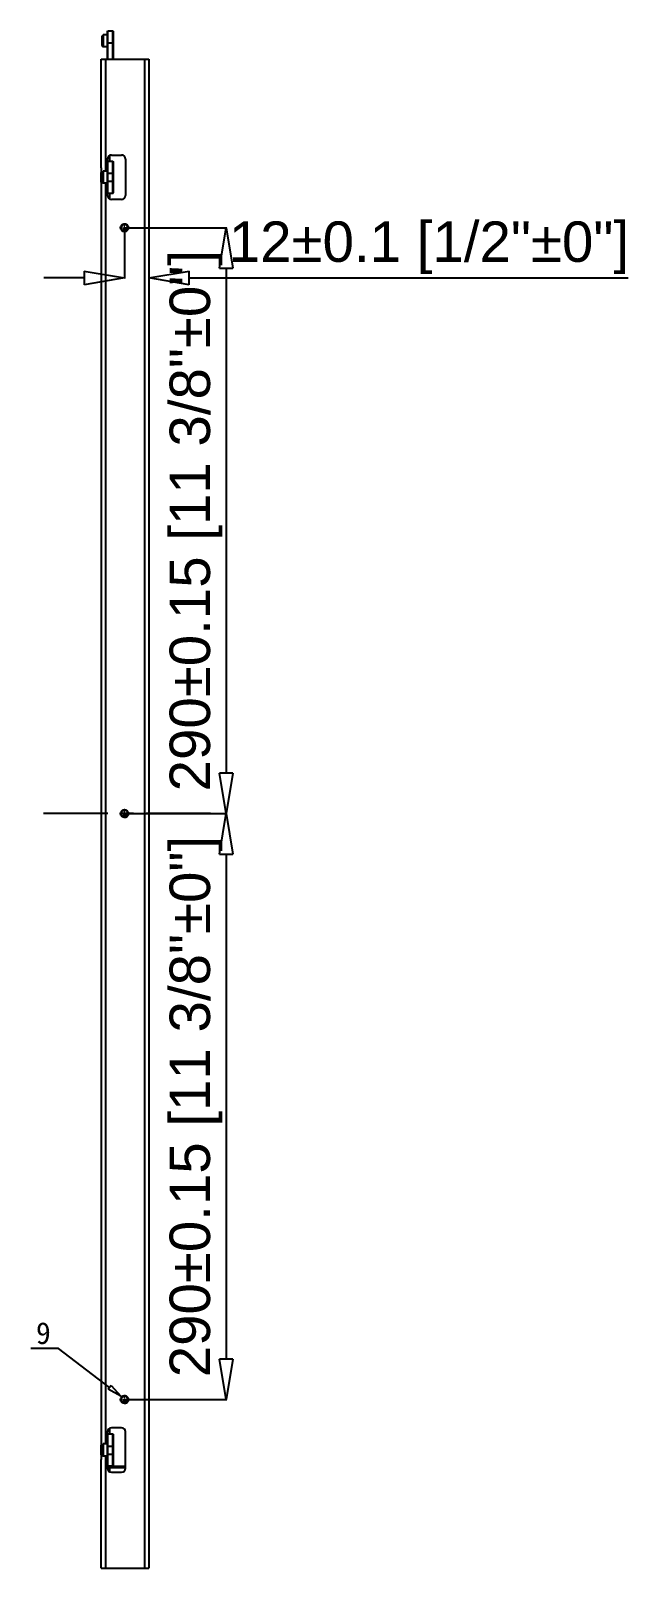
# Model space of a CAD drawing. Header units: millimetres. Extents: x -3132 to 28633, y 682 to 5849.
# Drawn here: x 15056 to 15351, y 1265 to 2026 of the extents above; entities that cross this region are included whole.
import ezdxf
from ezdxf import colors
from ezdxf.entities.mleader import LeaderData, LeaderLine
from ezdxf.math import Vec2, Vec3

# ---------------------------------------------------------------- set-up
doc = ezdxf.new("R2010")
doc.units = ezdxf.units.MM
doc.linetypes.add('CENTER', pattern=[50.79999999999998, 31.75, -6.349999999999998, 6.349999999999998, -6.349999999999998])
doc.layers.add('screw', color=33, linetype='Continuous', lineweight=13)
doc.layers.add('标准', color=3, linetype='Continuous')
doc.styles.get("Standard").update_dxf_attribs({"font": 'arial.ttf'})
doc.styles.add('TXT', font='romans.shx', dxfattribs={"bigfont": 'gbcbig.shx'})
doc.dimstyles.new('ISO_25-10', dxfattribs={"dimtxt": 20, "dimasz": 20, "dimexe": 0.3, "dimexo": 0.3, "dimgap": 2, "dimtad": 1, "dimrnd": 0.0001, "dimdsep": 46, "dimtxsty": 'Standard', "dimblk": 'CLOSEDBLANK', "dimcen": 0.1, "dimclrd": 256, "dimclre": 256, "dimclrt": 256, "dimadec": 0, "dimazin": 2, "dimtm": 1e-09, "dimtfac": 1, "dimtofl": 0, "dimtmove": 0, "dimatfit": 3, "dimldrblk": 'CLOSEDBLANK', "dimfxl": 1, "dimtolj": 1, "dimarcsym": 0})

# ---------------------------------------------------------------- blocks, each defined once
blk = doc.blocks.new('_ClosedBlank')
at = {"color": 0, "linetype": 'ByBlock', "lineweight": -2}
for p, q in [((-1, 0.1666666666666667), (0, 0)), ((-1, 0.1666666666666667), (-1, -0.1666666666666667)), ((0, 0), (-1, -0.1666666666666667))]:
    blk.add_line(p, q, dxfattribs=at)
blk = doc.blocks.new('*D272')
at = {"layer": 'Defpoints', "color": 0, "transparency": 16777216}
for p in [(15101.92100385487, 1928.245646647731), (15101.92100385487, 1638.245646647731), (15152.18902009449, 1638.245646647731)]:
    blk.add_point(p, dxfattribs=at)
at = {"layer": '标准', "lineweight": -2, "transparency": 16777216}
for p, q in [((15102.22100385487, 1928.245646647731), (15152.48902009449, 1928.245646647731)), ((15152.18902009449, 1908.245646647731), (15152.18902009449, 1658.245646647731)), ((15102.22100385487, 1638.245646647731), (15152.48902009449, 1638.245646647731))]:
    blk.add_line(p, q, dxfattribs=at)
at = {"layer": '标准', "lineweight": -2, "transparency": 16777216, "xscale": 20, "yscale": 20, "zscale": 20}
for p, rotation in [((15152.18902009449, 1928.245646647731), 90), ((15152.18902009449, 1638.245646647731), 270)]:
    blk.add_blockref('_ClosedBlank', p, dxfattribs=dict(at, rotation=rotation))
at = {"layer": '标准', "transparency": 16777216, "insert": (15137.24222609722, 1783.245646647733), "char_height": 20, "attachment_point": 5, "rotation": 90}
blk.add_mtext('\\A1;290±0.15 [11 3/8"±0"]', dxfattribs=at)
blk = doc.blocks.new('screw_m4_l')
at = {"layer": 'screw', "color": 1, "linetype": 'CENTER', "ltscale": 0.008796536796536795}
for p, q in [((-2.200000000000045, 0), (2.200000000000045, 0)), ((0, -2.199999999999818), (0, 2.199999999999818))]:
    blk.add_line(p, q, dxfattribs=at)
at = {"layer": 'screw', "color": 33}
blk.add_circle((0, 0), 1.65, dxfattribs=at)
at = {"layer": 'screw', "color": 2, "linetype": 'CENTER'}
blk.add_arc((0, 0), 2, 270, 180, dxfattribs=at)
at = {"layer": 'screw', "color": 6, "style": 'TXT'}
blk.add_text('M4', height=0.8, dxfattribs=at).set_placement((-0.67999999999995, -1))
blk = doc.blocks.new('*D276')
at = {"layer": 'Defpoints', "color": 0, "transparency": 16777216}
for p in [(15101.92100385487, 1928.245646647731), (15113.92100385487, 1928.245646647731), (15113.92100385487, 1903.399558643332)]:
    blk.add_point(p, dxfattribs=at)
at = {"layer": '标准', "lineweight": -2, "transparency": 16777216}
for p, q in [((15101.92100385487, 1927.945646647731), (15101.92100385487, 1903.099558643332)), ((15113.92100385487, 1927.945646647731), (15113.92100385487, 1903.099558643332)), ((15081.92100385487, 1903.399558643332), (15061.92100385487, 1903.399558643332)), ((15133.92100385487, 1903.399558643332), (15351.15429171299, 1903.399558643332))]:
    blk.add_line(p, q, dxfattribs=at)
at = {"layer": '标准', "lineweight": -2, "transparency": 16777216, "xscale": 20, "yscale": 20, "zscale": 20}
blk.add_blockref('_ClosedBlank', (15101.92100385487, 1903.399558643332), dxfattribs=at)
at = {"layer": '标准', "lineweight": -2, "transparency": 16777216, "xscale": 20, "yscale": 20, "zscale": 20, "rotation": 180}
blk.add_blockref('_ClosedBlank', (15113.92100385487, 1903.399558643332), dxfattribs=at)
at = {"layer": '标准', "transparency": 16777216, "insert": (15252.53764778393, 1918.346352640604), "char_height": 20, "attachment_point": 5}
blk.add_mtext('\\A1;12±0.1 [1/2"±0"]', dxfattribs=at)
blk = doc.blocks.new('*D285')
at = {"layer": 'Defpoints', "color": 0, "transparency": 16777216}
for p in [(15101.92100385487, 1638.245646647731), (15101.92100385487, 1348.245646647731), (15152.18902009449, 1348.245646647731)]:
    blk.add_point(p, dxfattribs=at)
at = {"layer": '标准', "lineweight": -2, "transparency": 16777216}
for p, q in [((15102.22100385487, 1638.245646647731), (15152.48902009449, 1638.245646647731)), ((15152.18902009449, 1618.245646647731), (15152.18902009449, 1368.245646647731)), ((15102.22100385487, 1348.245646647731), (15152.48902009449, 1348.245646647731))]:
    blk.add_line(p, q, dxfattribs=at)
at = {"layer": '标准', "lineweight": -2, "transparency": 16777216, "xscale": 20, "yscale": 20, "zscale": 20}
for p, rotation in [((15152.18902009449, 1638.245646647731), 90), ((15152.18902009449, 1348.245646647731), 270)]:
    blk.add_blockref('_ClosedBlank', p, dxfattribs=dict(at, rotation=rotation))
at = {"layer": '标准', "transparency": 16777216, "insert": (15137.24222609722, 1493.245646647733), "char_height": 20, "attachment_point": 5, "rotation": 90}
blk.add_mtext('\\A1;290±0.15 [11 3/8"±0"]', dxfattribs=at)

msp = doc.modelspace()

# ---------------------------------------------------------------- linework, layer by layer
at = {"color": 7, "linetype": 'Continuous'}
for p, q in [((15093.42100385487, 2025.445646647728), (15093.72100385487, 2025.745646647731)), ((15093.42100385487, 2011.745646647731), (15093.42100385487, 2025.445646647728)), ((15093.72100385487, 2011.745646647731), (15093.72100385487, 2025.745646647731)), ((15093.72100385487, 2025.745646647731), (15096.12100385487, 2025.745646647731)), ((15096.12100385487, 2011.745646647731), (15096.12100385487, 2025.745646647731)), ((15096.12100385487, 2025.745646647731), (15096.42100385487, 2025.445646647728)), ((15096.42100385487, 2011.745646647731), (15096.42100385487, 2025.445646647728)), ((15090.62100385487, 2022.945646647728), (15091.42100385487, 2023.745646647731)), ((15090.62100385487, 2022.945646647728), (15090.62100385487, 2018.545646647726)), ((15090.62100385487, 2018.545646647726), (15091.42100385487, 2017.745646647731)), ((15091.42100385487, 2023.745646647731), (15091.42100385487, 2017.745646647731)), ((15093.42100385487, 2023.745646647731), (15091.42100385487, 2023.745646647731)), ((15093.42100385487, 2017.745646647731), (15091.42100385487, 2017.745646647731)), ((15093.42100385487, 2019.745646636729), (15096.42100385487, 2019.745646633732)), ((15090.42100385487, 1957.859199473729), (15090.42100385487, 2011.745646647731)), ((15090.42100385487, 2011.745646647731), (15113.92100385487, 2011.745646647731)), ((15092.42100385487, 2011.745646647731), (15092.42100385487, 1956.245646647731)), ((15111.92100385487, 1264.745646647731), (15111.92100385487, 2011.745646647731)), ((15113.92100385487, 2011.745646647731), (15113.92100385487, 1264.745646647731)), ((15094.42100385487, 1963.937552471725), (15094.42100385487, 1961.245646647731)), ((15095.42100385487, 1964.245646647731), (15100.42100385487, 1964.245646647731)), ((15090.62100385487, 1955.445646647728), (15091.42100385487, 1956.245646647731)), ((15091.42100385487, 1956.245646647731), (15091.42100385487, 1950.245646647731)), ((15093.42100385487, 1956.245646647731), (15091.42100385487, 1956.245646647731)), ((15093.42100385487, 1944.245646647731), (15093.42100385487, 1962.245646647731)), ((15093.42100385487, 1960.945646647728), (15093.72100385487, 1961.245646647731)), ((15093.72100385487, 1945.245646647731), (15093.72100385487, 1961.245646647731)), ((15093.72100385487, 1961.245646647731), (15096.12100385487, 1961.245646647731)), ((15096.12100385487, 1945.245646647731), (15096.12100385487, 1961.245646647731)), ((15096.12100385487, 1961.245646647731), (15096.42100385487, 1960.945646647728)), ((15096.42100385487, 1945.545646647726), (15096.42100385487, 1960.945646647728)), ((15102.42100385487, 1962.245646647731), (15102.42100385487, 1944.245646647731)), ((15090.42100385487, 1950.859199473729), (15090.42100385487, 1955.632093756729)), ((15090.42100385487, 1948.632093822729), (15090.42100385487, 1327.859199521728)), ((15090.62100385487, 1955.445646647728), (15090.62100385487, 1951.045646647726)), ((15090.62100385487, 1951.045646647726), (15091.42100385487, 1950.245646647731)), ((15093.42100385487, 1950.245646647731), (15091.42100385487, 1950.245646647731)), ((15092.42100385487, 1950.245646647731), (15092.42100385487, 1326.245646647731)), ((15093.42100385487, 1955.245646636729), (15096.42100385487, 1955.245646633732)), ((15093.42100385487, 1951.245646659729), (15096.42100385487, 1951.245646659729)), ((15093.42100385487, 1945.545646647726), (15093.72100385487, 1945.245646647731)), ((15096.12100385487, 1945.245646647731), (15093.72100385487, 1945.245646647731)), ((15094.42100385487, 1945.245646647731), (15094.42100385487, 1942.553740824733)), ((15100.42100385487, 1942.245646647731), (15095.42100385487, 1942.245646647731)), ((15096.12100385487, 1945.245646647731), (15096.42100385487, 1945.545646647726)), ((15093.42100385487, 1314.245646647731), (15093.42100385487, 1332.245646647731)), ((15094.42100385487, 1333.937552471725), (15094.42100385487, 1331.245646647731)), ((15100.42100385487, 1334.245646647731), (15095.42100385487, 1334.245646647731)), ((15102.42100385487, 1314.245646647731), (15102.42100385487, 1332.245646647731)), ((15090.42100385487, 1320.859199521728), (15090.42100385487, 1325.632093814726)), ((15090.62100385487, 1325.445646647728), (15091.42100385487, 1326.245646647731)), ((15090.62100385487, 1325.445646647728), (15090.62100385487, 1321.045646647726)), ((15093.42100385487, 1326.245646647731), (15091.42100385487, 1326.245646647731)), ((15091.42100385487, 1326.245646647731), (15091.42100385487, 1320.245646647731)), ((15093.42100385487, 1330.945646647728), (15093.72100385487, 1331.245646647731)), ((15093.42100385487, 1325.245646636729), (15096.42100385487, 1325.245646633732)), ((15093.72100385487, 1331.245646647731), (15096.12100385487, 1331.245646647731)), ((15093.72100385487, 1315.245646647731), (15093.72100385487, 1331.245646647731)), ((15096.12100385487, 1331.245646647731), (15096.42100385487, 1330.945646647728)), ((15096.12100385487, 1315.245646647731), (15096.12100385487, 1331.245646647731)), ((15096.42100385487, 1315.545646647726), (15096.42100385487, 1330.945646647728)), ((15090.42100385487, 1264.745646647731), (15090.42100385487, 1318.632093814726)), ((15090.62100385487, 1321.045646647726), (15091.42100385487, 1320.245646647731)), ((15093.42100385487, 1320.245646647731), (15091.42100385487, 1320.245646647731)), ((15092.42100385487, 1320.245646647731), (15092.42100385487, 1264.745646647731)), ((15093.42100385487, 1321.245646659729), (15096.42100385487, 1321.245646659729)), ((15093.42100385487, 1315.545646647726), (15093.72100385487, 1315.245646647731)), ((15093.42100385487, 1315.221608124732), (15093.55520792687, 1315.244982719727)), ((15093.56267947187, 1314.160027354723), (15093.47869415787, 1313.958080024728)), ((15093.55520792687, 1315.244982719727), (15093.62143632087, 1315.245646640731)), ((15093.62143632087, 1315.245646640731), (15093.72097934387, 1315.244084636724)), ((15096.12100385487, 1315.245646647731), (15093.72100385487, 1315.245646647731)), ((15093.91715141187, 1315.241006354729), (15094.42100385487, 1315.234972384729)), ((15094.42100385487, 1315.234972384729), (15102.42100385487, 1315.234972384729)), ((15102.42100385487, 1314.430704612729), (15094.42100385487, 1314.430704612729)), ((15094.42100385487, 1314.430704612729), (15094.42100385487, 1312.553740824733)), ((15095.42100385487, 1312.245646647731), (15100.42100385487, 1312.245646647731)), ((15096.12100385487, 1315.245646647731), (15096.42100385487, 1315.545646647726)), ((15090.42100385487, 1264.745646647731), (15113.92100385487, 1264.745646647731))]:
    msp.add_line(p, q, dxfattribs=at)
for points in [[(15090.42100385487, 1957.859199527724), (15090.42374579287, 1957.511518172731), (15090.42809504787, 1957.14153590973), (15090.42998822087, 1956.745649265729)], [(15090.42998822087, 1956.745649265729), (15090.42808315987, 1956.34850996473), (15090.42373055387, 1955.978535308728), (15090.42100385487, 1955.632093736727)], [(15090.42100385487, 1950.859199527731), (15090.42374579287, 1950.511518172731), (15090.42809504787, 1950.14153590973), (15090.42998822087, 1949.745649265729)], [(15090.42998822087, 1949.745649265729), (15090.42808315987, 1949.34850996473), (15090.42373055387, 1948.978535308728), (15090.42100385487, 1948.632093736727)], [(15090.42100385487, 1327.859199518731), (15090.42374579287, 1327.511518205727), (15090.42809504787, 1327.141535926727), (15090.42998821987, 1326.745649290729)], [(15090.42998821987, 1326.745649290729), (15090.42808315987, 1326.348509951727), (15090.42373055387, 1325.978535315728), (15090.42100385487, 1325.63209368573)], [(15090.42100385487, 1320.859199518731), (15090.42374579287, 1320.511518205727), (15090.42809504787, 1320.141535926727), (15090.42998821987, 1319.745649290729)], [(15090.42998821987, 1319.745649290729), (15090.42808315987, 1319.348509951727), (15090.42373055387, 1318.978535315728), (15090.42100385487, 1318.632093685723)], [(15094.42100385487, 1314.430704612729), (15093.93210349287, 1314.363989467725), (15093.56267947187, 1314.160027354723)]]:
    msp.add_lwpolyline(points, dxfattribs=at)
for centre, radius in [((15101.92100385487, 1928.245646647731), 1.95), ((15101.92100385487, 1928.245646647731), 1.65), ((15101.92100385487, 1638.245646647731), 1.95), ((15101.92100385487, 1638.245646647731), 1.65), ((15101.92100385487, 1348.245646647731), 1.95), ((15101.92100385487, 1348.245646647731), 1.65)]:
    msp.add_circle(centre, radius, dxfattribs=at)
for centre, start, end in [((15095.42100385487, 1962.245646647731), 90, 180), ((15100.42100385487, 1962.245646647731), 0, 90), ((15095.42100385487, 1944.245646647731), 180, 270), ((15100.42100385487, 1944.245646647731), 270, 0), ((15095.42100385487, 1332.245646647731), 90, 180), ((15100.42100385487, 1332.245646647731), 0, 90), ((15095.42100385487, 1314.245646647731), 180, 270), ((15100.42100385487, 1314.245646647731), 270, 0)]:
    msp.add_arc(centre, 2, start, end, dxfattribs=at)
at = {"layer": '标准', "color": 1, "linetype": 'CENTER'}
msp.add_line((15144.43517242289, 1638.245646647731), (15058.19926079177, 1638.245646647731), dxfattribs=at)

# ---------------------------------------------------------------- block references
at = {"layer": 'screw'}
for p in [(15101.92100385487, 1928.245646647731), (15101.92100385487, 1638.245646647731), (15101.92100385487, 1348.245646647731)]:
    msp.add_blockref('screw_m4_l', p, dxfattribs=at)

# ---------------------------------------------------------------- dimensions: what is measured, and where the dimension line sits
at = {"layer": '标准'}
dim = msp.add_linear_dim(base=(15113.92100385487, 1903.399558643332), p1=(15101.92100385487, 1928.245646647731), p2=(15113.92100385487, 1928.245646647731), dimstyle='ISO_25-10', override={"dimtol": 1, "dimtp": 0.1, "dimtm": 0.1}, dxfattribs=at)
dim.commit()
dim.dimension.update_dxf_attribs({"geometry": '*D276', "text_midpoint": (15252.53764778393, 1918.346352640604)})
for base, p1, p2, override, picture, middle in [((15152.18902009449, 1638.245646647731), (15101.92100385487, 1928.245646647731), (15101.92100385487, 1638.245646647731), {"dimgap": 2, "dimtol": 1, "dimlim": 0, "dimtp": 0.15, "dimtm": 0.15}, '*D272', (15137.24222609722, 1783.245646647733)), ((15152.18902009449, 1348.245646647731), (15101.92100385487, 1638.245646647731), (15101.92100385487, 1348.245646647731), {"dimtol": 1, "dimtp": 0.15, "dimtm": 0.15}, '*D285', (15137.24222609722, 1493.245646647733))]:
    dim = msp.add_linear_dim(base=base, p1=p1, p2=p2, angle=90, dimstyle='ISO_25-10', override=override, dxfattribs=at)
    dim.commit()
    dim.dimension.update_dxf_attribs({"geometry": picture, "text_midpoint": middle})

# ---------------------------------------------------------------- leaders
at = {"layer": '标准', "color": 2}
ml = msp.add_multileader_mtext('Standard', dxfattribs=at)
ml.set_content('{\\fSTFangsong|b0|i0|c134|p2;9}', color=2)
ml.set_leader_properties()
ml.set_arrow_properties(name='CLOSEDBLANK')
ml.build(insert=Vec2(0, 0))
ml.multileader.update_dxf_attribs({"has_text_frame": 1, "text_right_attachment_type": 6, "dogleg_length": 0.108, "arrow_head_size": 7})
ctx = ml.context
ctx.base_point, ctx.char_height, ctx.arrow_head_size, ctx.landing_gap_size, ctx.plane_origin = Vec3(15052.19287053003, 1380.990466064963), 10.8, 7, 5.399999999999999, Vec3(15081.3876437748, 1239.776651485048)
ctx.right_attachment = 6
notes = []
notes.append((ctx, [(0, (1, 1, 0), (15069.28632507549, 1373.585920610418), (-1, 0), 0.108, [(0, [(15100.11689571477, 1349.97630947417)], 0, [])])]))
ctx.mtext.insert, ctx.mtext.flow_direction = Vec3(15058.09546793263, 1386.545920610419), 5
for ctx, leaders in notes:
    for number, flags, end, landing, length, lines in leaders:
        leader = LeaderData()
        leader.index, (leader.has_last_leader_line, leader.has_dogleg_vector, leader.attachment_direction) = number, flags
        leader.last_leader_point, leader.dogleg_vector, leader.dogleg_length = Vec3(end), Vec3(landing), length
        for number, points, colour, breaks in lines:
            line = LeaderLine()
            line.index, line.vertices, line.color, line.breaks = number, Vec3.list(points), colors.encode_raw_color(colour), breaks
            leader.lines.append(line)
        ctx.leaders.append(leader)

doc.saveas('drawing.dxf')
